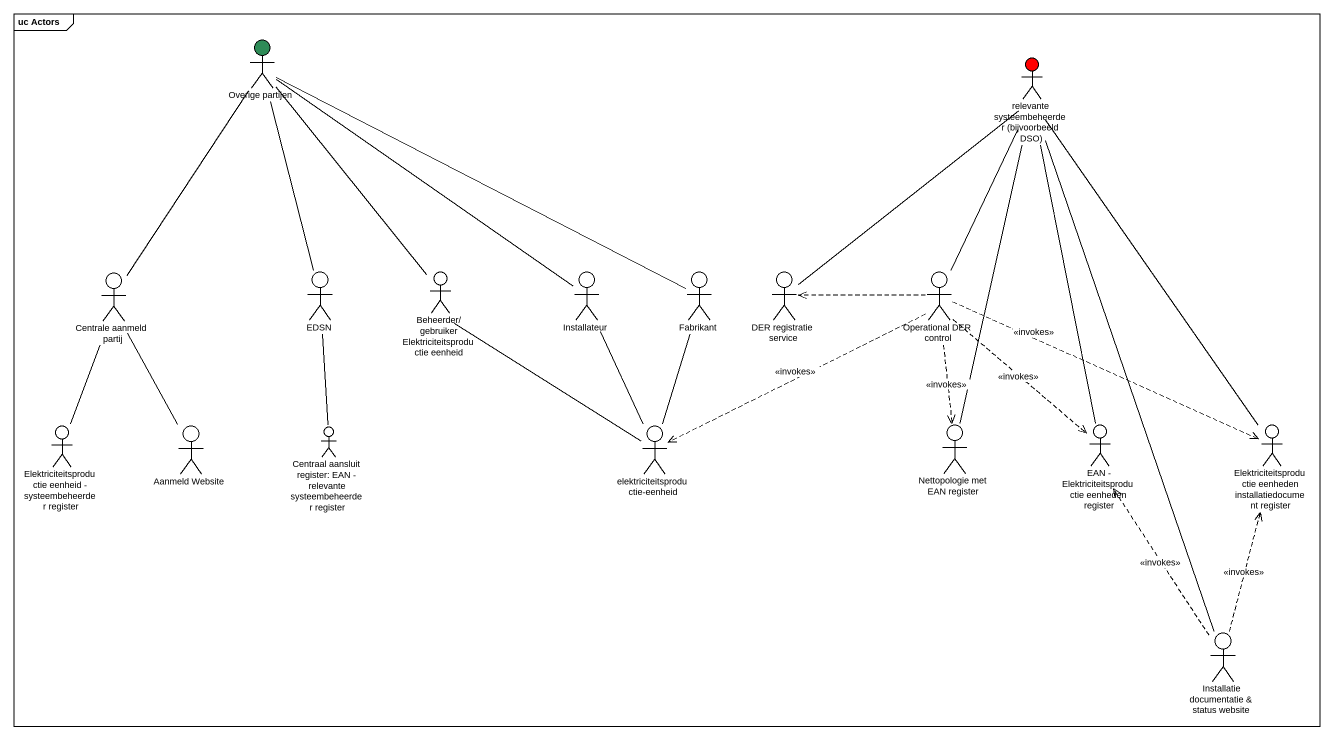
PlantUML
@startuml
mainframe uc Actors
actor "Overige partijen" as Overige_partijen #2E8B57
actor "relevante systeembeheerder (bijvoorbeeld DSO)" as relevante_systeembeheerder #FF0000
actor "Centrale aanmeld partij" as Centrale_aanmeld_partij
actor EDSN
actor "Beheerder/gebruiker Elektriciteitsproductie eenheid" as Beheerder_gebruiker
actor Installateur
actor Fabrikant
actor "DER registratie service" as DER_registratie_service
actor "Operational DER control" as Operational_DER_control
actor "Elektriciteitsproductie eenheid - systeembeheerder register" as Elektriciteitsproductie
actor "Aanmeld Website" as Aanmeld_Website
actor "Centraal aansluit register: EAN - relevante systeembeheerder register" as Centraal_aansluit_register
actor "elektriciteitsproductie-eenheid" as elektriciteitsproductie
actor "Nettopologie met EAN register" as Nettopologie_met_EAN
actor "EAN - Elektriciteitsproductie eenheden register" as EAN_Elektriciteitsproductie
actor "Elektriciteitsproductie eenheden installatiedocument register" as Elektriciteitsproductie_2
actor "Installatie documentatie & status website" as Installatie_documentatie
Overige_partijen -- Installateur
Overige_partijen -right- Fabrikant
relevante_systeembeheerder -- DER_registratie_service
Centrale_aanmeld_partij -up- Overige_partijen
Centrale_aanmeld_partij -- Elektriciteitsproductie
Centrale_aanmeld_partij -- Aanmeld_Website
EDSN -up- Overige_partijen
EDSN -- Centraal_aansluit_register
Beheerder_gebruiker -up- Overige_partijen
Beheerder_gebruiker -- elektriciteitsproductie
Installateur -- elektriciteitsproductie
Fabrikant -- elektriciteitsproductie
Operational_DER_control -up- relevante_systeembeheerder
Operational_DER_control .left.> DER_registratie_service
Operational_DER_control .left.> elektriciteitsproductie : <<invokes>>
Operational_DER_control ..> Nettopologie_met_EAN : <<invokes>>
Operational_DER_control ..> EAN_Elektriciteitsproductie : <<invokes>>
Operational_DER_control .right.> Elektriciteitsproductie_2 : <<invokes>>
Nettopologie_met_EAN -up- relevante_systeembeheerder
EAN_Elektriciteitsproductie -up- relevante_systeembeheerder
Elektriciteitsproductie_2 -up- relevante_systeembeheerder
Installatie_documentatie -up- relevante_systeembeheerder
Installatie_documentatie .up.> EAN_Elektriciteitsproductie : <<invokes>>
Installatie_documentatie .up.> Elektriciteitsproductie_2 : <<invokes>>
@enduml
